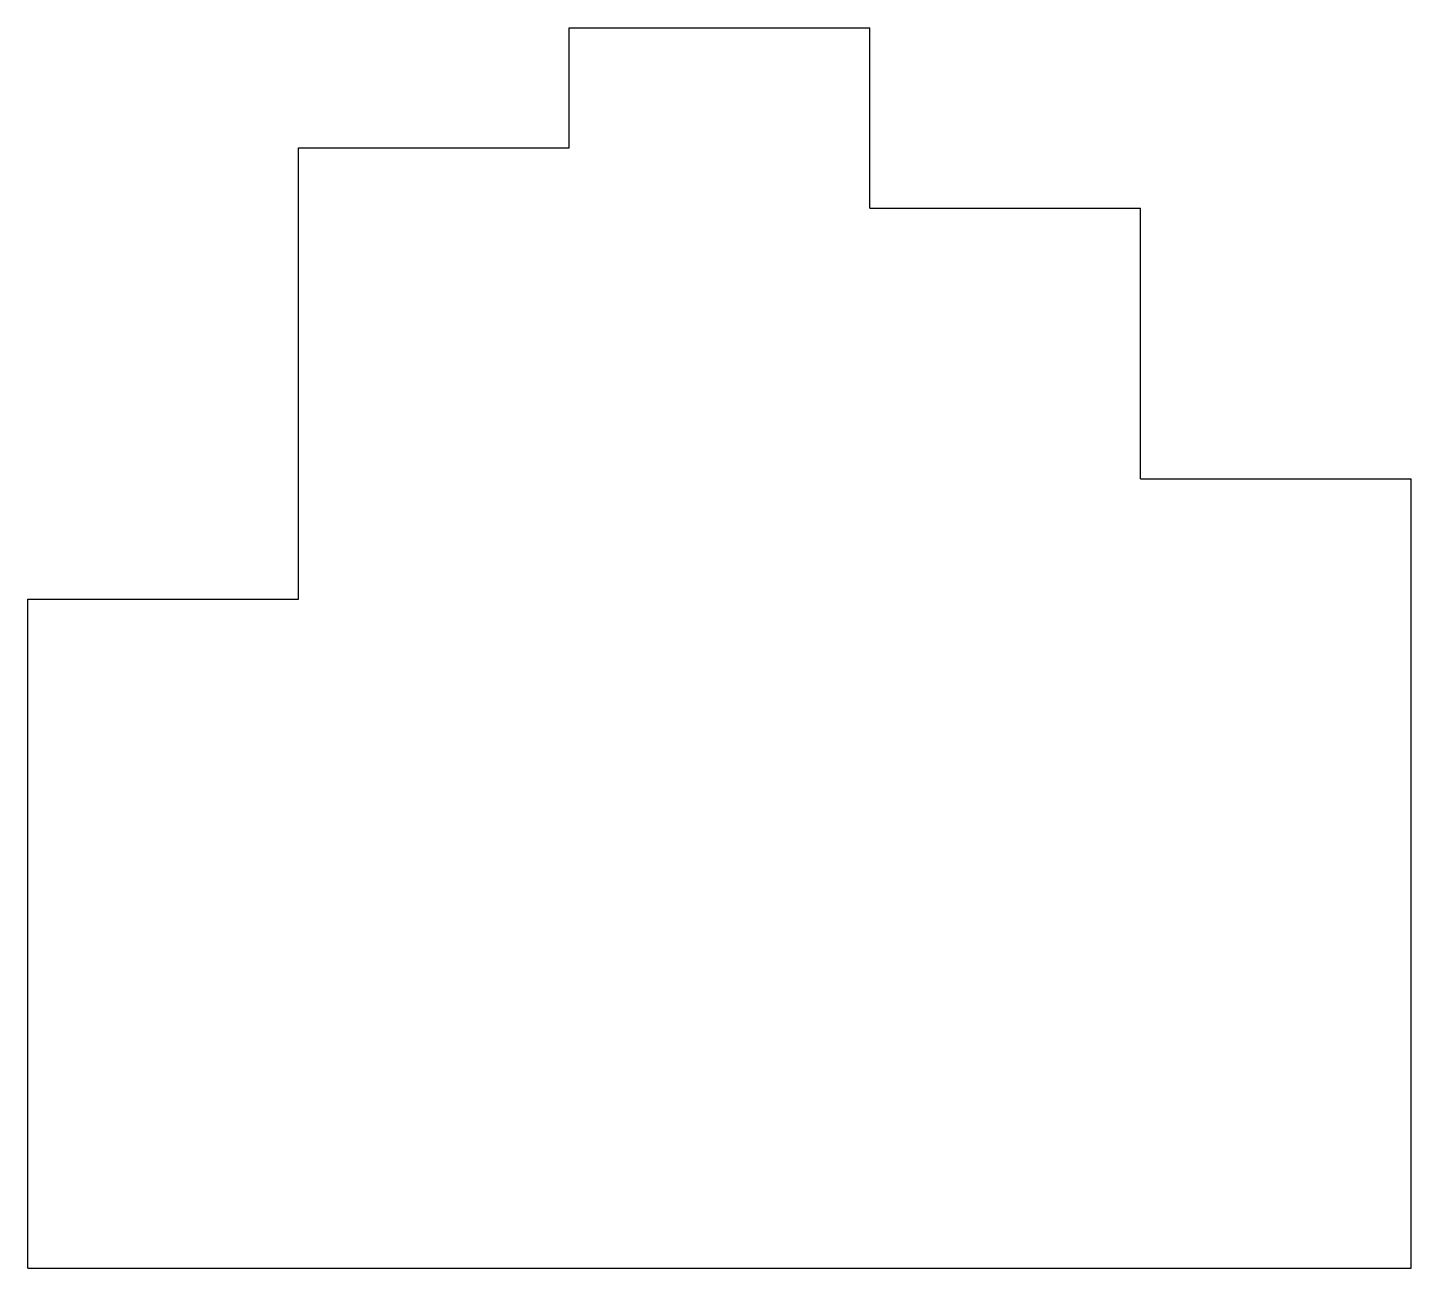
# Model space of a CAD drawing. Header units: millimetres. Extents: x 8 to 100, y -18 to 64.5.
import ezdxf

# ---------------------------------------------------------------- set-up
doc = ezdxf.new("R2010")
doc.units = ezdxf.units.MM

msp = doc.modelspace()

# ---------------------------------------------------------------- linework, layer by layer
for p, q in [((44, 64.5), (64, 64.5)), ((44, 56.5), (44, 64.5)), ((64, 52.5), (64, 64.5)), ((26, 26.5), (26, 56.5)), ((26, 56.5), (44, 56.5)), ((64, 52.5), (82, 52.5)), ((82, 34.5), (82, 52.5)), ((82, 34.5), (100, 34.5)), ((100, -18), (100, 34.5)), ((8, -18), (8, 26.5)), ((8, 26.5), (26, 26.5)), ((8, -18), (100, -18))]:
    msp.add_line(p, q)

doc.saveas('drawing.dxf')
